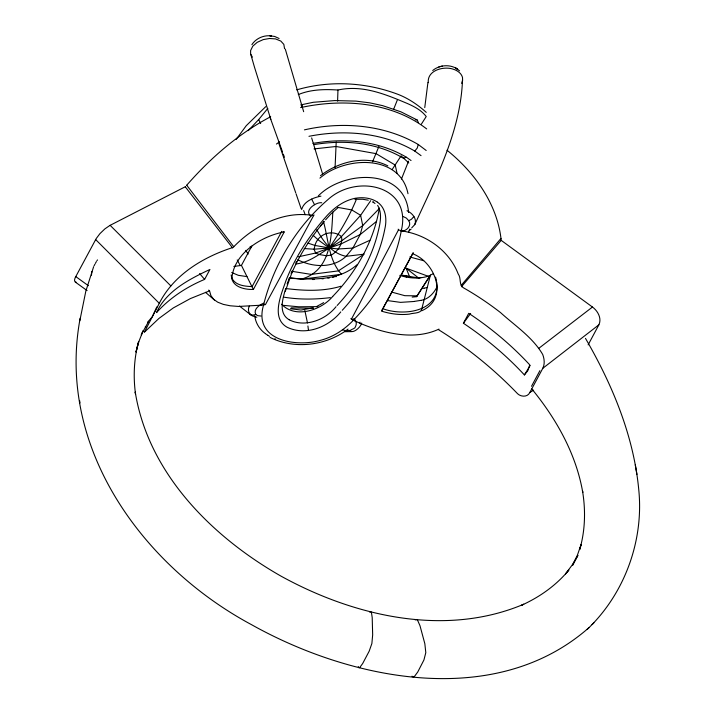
<?xml version="1.0" encoding="UTF-8"?>
<svg xmlns="http://www.w3.org/2000/svg" width="714" height="714" viewBox="0 0 714 714"><rect width="100%" height="100%" fill="white"/><g stroke="black" fill="none" stroke-linecap="round" stroke-linejoin="round"><path stroke-width="1.07" d="M301.647 209.577C303.762 201.41 313.392 197.617 320.934 196.154M336.196 142.059L335.08 167.629M337.588 101.102L337.963 90.026C362.355 84.573 385.578 94.337 407.498 103.566C414.459 106.645 421.555 110.331 426.222 116.543L421.456 124.004M304.432 129.859C342.336 121.273 384.266 124.691 418.234 144.478L417.244 148.075L414.772 151.065C383.204 132.474 344.416 129.305 308.966 136.312M231.871 278.638C233.505 253.541 261.52 236.004 284.226 231.934L253.399 289.429C244.741 289.768 232.184 287.108 231.506 276.559M411.719 227.855L414.789 224.598C436.004 178.009 461.271 130.296 462.565 77.924C462.369 76.452 461.342 74.684 460.566 73.783C459.111 71.953 456.059 69.981 453.408 69.258C444.001 65.831 426.963 70.195 428.302 82.672M427.936 82.387L424.759 107.6M332.831 212.04C331.305 237.396 331.287 270.677 301.192 279.21L289.973 277.648M462.681 79.95L461.699 83.395M284.538 48.623L283.833 44.375L280.798 41.055L275.542 38.913L269.544 38.485L263.27 39.591L257.219 42.313L252.774 46.187L250.596 50.587L250.641 53.862L254.47 67.125L270.838 119.434M79.816 320.791L85.814 291.241L93.623 266.75M80.182 318.149C56.022 446.982 142.113 566.006 251.623 624.732C350.904 680.255 495.32 709.993 588.88 627.731M313.999 214.878L265.421 304.637L261.752 305.083M379.348 208.211C373.752 241.591 356.197 272.07 332.858 296.274M401.429 230.095C411.862 185.354 356.456 173.68 328.137 199.429C295.462 227.489 272.141 267.134 262.565 309.019C256.326 341.417 297.247 346.95 319.988 340.453C333.724 337.035 345.799 328.77 355.17 318.319C378.349 293.972 395.333 263.377 401.411 230.167M91.829 271.57L91.472 275.176M438.976 329.109C413.986 340.783 383.953 333.358 359.794 323.165L360.052 322.192M285.145 290.455C282.396 299.791 278.576 313.705 289.206 319.783M285.305 289.866L285.654 288.688M156.821 306.904L152.225 316.846L147.566 322.273M361.695 323.058C360.668 327.36 353.332 333.59 350.351 331.055C349.771 329.199 355.393 329.234 355.581 326.405C357.062 323.772 356.045 320.354 353.823 318.471M285.297 291.258L292.044 272.346M287.126 283.967L287.929 281.611M288.34 280.423L289.206 278.067M531.502 386.283L539.9 370.637M408.542 161.168L401.464 179.018M398.644 230.006L408.56 232.237L409.747 229.14M249.293 306.154C246.767 310.644 249.962 316.713 255.326 316.507M378.911 146.424L372.529 161.837M393.628 109.304L397.314 100.022M291.062 273.337L292.062 270.972M356.67 198.688C349.557 216.137 339.739 232.371 329.27 247.99C318.855 254.505 308.35 262.788 295.766 263.966M437.245 286.368C434.282 292.758 428.623 299.157 421.394 300.273M414.789 224.598C417.351 218.689 412.103 212.968 406.971 210.737M412.174 297.104L416.592 296.667L430.435 275.077L433.478 273.641M430.256 275.47C420.805 279.138 409.515 278.63 399.795 275.363M291.785 272.989C299.898 254.273 311.215 237.093 324.227 221.438M295.873 262.698L296.462 261.511M413.031 253.14L381.517 311.134L413.192 252.702M94.061 265.84L94.953 264.126M438.45 329.654C467.42 347.593 494.043 369.254 517.659 393.798C521.104 397.02 527.655 397.296 529.833 392.486L542.801 368.299C544.961 364.006 544.371 358.839 542.711 354.483C532.715 337.329 514.999 325.682 500.532 312.589C488.867 303.53 476.568 295.257 463.716 287.956C458.683 285.725 461.449 277.951 458.192 273.935C450.07 252.774 430.355 237.36 408.56 232.237M588.131 344.88L598.885 324.816C601.973 318.382 597.77 310.876 592.459 307.038L501.192 240.359C497.524 204.213 474.694 172.511 447.009 150.226M185.488 186.64L109.938 225.428L104.904 228.864L99.951 233.621L96.238 238.53L75.782 276.595C74.765 278.192 73.319 282.164 76.371 282.333M233.094 247.419C203.454 256.915 173.779 274.649 159.284 303.325L144.451 331.992M204.606 279.397L209.925 269.473C189.487 279.067 166.228 290.982 156.536 312.616C169.682 297.979 186.515 286.966 204.606 279.397L199.608 273.542M233.853 266.447L241.439 265.403L251.846 246M281.718 231.39L252.006 286.787L253.372 289.375M416.592 296.667L430.426 275.113L421.876 308.573C421.492 313.812 413.201 312.732 409.309 314.124C400.268 315.169 391.067 313.999 382.383 311.393M463.413 323.246L468.741 313.321C491.018 328.038 511.661 345.29 529.788 364.908L527.816 370.709L524.406 374.939C506.262 355.322 485.618 338.088 463.413 323.246L470.633 313.455M148.628 321.398L141.265 334.777L143.121 330.778L139.016 341.194L135.946 352.064L138.65 341.453C133.92 358.589 133.152 376.68 135.553 394.262L135.232 392.004C148.28 473.266 211.871 536.723 280.834 576.037C353.305 616.012 444.715 637.602 523.746 604.231L521.773 605.151C539.757 597.02 556.295 585.31 568.88 570.013L565.488 573.985L572.191 564.988L577.921 555.412L572.69 565.167L577.43 555.064L581.134 544.461L579.732 549.468C585.275 530.413 585.748 510.117 582.454 490.616L582.767 492.464C576.144 453.934 556.322 418.868 531.796 388.916M413.897 216.485L411.532 219.216L408.774 220.715L406.346 218.082L403.178 216.547M95.399 263.305L96.39 261.592M248.267 130.626L258.691 119.559L267.839 108.385M524.406 374.939L530.163 365.47M401.179 155.732L392.075 169.629M251.89 44.652C255.96 38.279 263.993 34.879 271.418 35.923L269.794 35.789L274.729 36.476L279.094 38.485M96.925 260.735L97.488 259.905M370.691 200.688L360.624 215.307L341.453 236.575L329.27 247.99L315.633 253.042L298.381 256.799M236.12 139.471L246.223 125.726L265.733 106.636M320.809 225.606L320.425 226.079L323.835 221.902M461.244 285.314L500.969 238.458M186.64 185.319C210.505 158.008 238.449 133.67 270.668 116.721M461.476 286.707L501.192 240.359M325.593 219.832L331.207 213.629L338.195 207.506M342.274 310.278C363.23 287.439 378.938 259.361 384.864 228.792C387.068 219.439 385.944 207.89 377.322 202.08M587.086 629.489C624.536 594.021 644.064 540.694 638.727 489.393C633.621 435.647 612.335 384.721 585.48 338.374M337.151 305.494C356.705 284.538 371.824 259.03 378.313 230.97C380.294 222.697 382.383 213.138 377.644 205.382M340.757 311.938C328.27 327.28 305.654 336.232 286.983 327.173C270.597 317.739 281.423 294.123 285.957 280.656C295.373 256.513 310.019 234.647 327.244 215.369C334.768 207.292 344.202 200.42 355.242 198.287C362.596 196.993 370.718 197.805 377.09 201.91M336.062 306.663C325.379 320.184 304.726 327.735 289.286 319.836M332.742 296.399C321.514 309.983 295.489 319.113 281.602 304.218M379.518 208.309L362.721 225.562L341.944 240.6L329.27 247.99L314.062 249.204L304.182 248.552M233.674 246.839C254.139 225.856 283.663 210.211 313.66 215.601M592.067 624.598L593.878 622.822M264.466 304.244L263.885 304.762M369.807 612.219L370.852 611.737L371.432 612.425L372.208 617.637L372.663 634.88L371.878 643.519L369.174 651.195L362.641 663.574L359.615 667.679L358.856 667.715L358.276 666.59M318.355 195.868C343.372 170.235 404.918 167.54 408.595 212.513M376.555 221.367L360.168 234.585L340.926 243.983L329.27 247.99L314.972 245.446L307.805 243.072M356.946 264.805C338.677 281.048 312.482 279.531 289.786 278.273M542.801 368.299L598.885 324.816M538.909 348.253L592.459 307.038M276.452 144.058L279.469 141.809M319.926 178.107C344.835 156.304 400.001 153.697 407.997 193.717M320.488 175.689C339.123 161.23 366.032 154.804 387.845 165.862M432.72 70.499C439.494 64.778 450.454 64.019 457.701 69.294L455.577 67.928L459.593 70.873M415.182 619.913L416.574 619.484L417.583 620.243L419.993 625.732L424.839 643.716L425.803 652.65L423.938 659.959L417.744 672.008L414.415 676.515L413.013 676.943L412.014 676.185M411.041 160.525L406.534 157.303L403.205 158.133C376.59 142.3 344.202 139.587 314.16 144.576M348.066 329.1C326.262 345.701 294.712 349.78 270.017 337.392M409.202 230.515L411.059 229.265M529.833 392.486L533.608 390.13M323.674 302.638L316.525 306.574M260.967 316.025L257.709 315.677L255.764 314.437L252.792 315.169L250.034 314.169M321.719 202.749C315.838 201.848 303.379 210.969 311.018 215.985M421.662 310.795C449.374 298.622 435.183 261.886 412.353 253.64M369.87 240.279L352.877 248.079L338.177 248.99L329.27 247.99L317.98 239.717L313.116 235.29M298.3 94.587C310.777 89.402 324.665 89.125 337.963 90.026M263.707 303.209C259.503 304.744 253.104 309.376 255.764 314.437M340.881 286.243C323.147 291.669 303.923 290.785 285.734 288.527M260.217 305.244L238.565 306.449L230.14 305.779L223.321 304.387L217.69 302.174L213.566 299.237L210.907 295.578L209.55 290.875L190.317 298.613L173.377 307.886L158.901 318.462L144.54 332.064M313.267 307.85L300.897 310.028L290.419 308.743M301.504 106.109L302.334 105.877M300.639 107.582C342.738 98.407 391.656 101.843 426.695 128.931M300.764 104.896L313.321 102.289L334.688 100.576L355.884 101.111L369.566 102.816L382.642 105.645L400.831 111.786L417.297 120.032L418.386 122.638M296.658 89.875C330.1 80.111 366.478 82.208 398.921 94.712C408.979 98.764 418.217 105.119 426.267 112.357M442.368 66.072L438.833 66.911M335.723 276.737L336.499 276.55M424.58 288.09L427.258 287.51M424.241 288.17L421.796 288.679M349.985 330.466L345.969 330.671L342.425 329.823M312.946 143.398C344.434 137.829 378.625 140.712 406.534 157.303M415.307 119.809L416.958 119.845M334.17 277.077L332.599 277.389M421.055 300.335L413.852 301.478M413.665 301.513L400.545 302.37L387.416 300.567M351.306 331.635L344.844 331.698M329.449 277.924L327.869 278.148M284.127 231.943L283.181 231.506M261.61 305.101L260.771 305.19M330.341 297.631C314.838 299.55 299.041 299.684 283.601 297.113M417.03 295.846L404.829 295.685L391.888 292.142M314.053 148.905L336.053 146.486L376.055 153.644L395.217 165.059L397.091 173.466M301.192 279.21L341.578 274.337C328.52 260.244 328.494 239.288 323.469 221.67M321.934 278.826L323.629 278.647M357.411 199.295L362.801 199.26L368.29 200.197M312.571 279.549L314.267 279.46M317.882 306.609L298.773 306.797L282.628 305.289M313.544 308.287L291.178 307.868M420.885 277.719L416.896 277.701L401.589 275.06M400.697 231.077C406.168 231.818 412.04 225.722 408.774 220.715M401.857 275.39L407.489 276.291M246.973 276.604L238.306 275.309L231.702 272.525M292.722 271.445L311.206 274.399L338.32 270.892L364.113 254.157L346.094 256.326C333.152 268.526 312.643 267.447 297.765 259.744M337.66 207.363L351.823 209.952L360.624 215.307L362.721 225.562L360.168 234.585L352.877 248.079L346.094 256.326C331.769 253.39 323.433 241.671 316.802 229.667M255.175 316.891L256.835 317.203M409.818 256.986L423.679 260.708M383.07 308.796C403.812 316.4 440.458 311.67 436.745 282.262M409.8 277.3L406.159 268.214L428.935 276.541M274.854 338.802L275.417 339.007M355.849 321.362L359.794 323.165M355.518 321.211L354.903 320.916M398.207 229.176L398.448 229.917L351.404 319.203L354.778 320.854M372.726 201.883L375.011 203.49M269.526 336.339L268.785 335.919M418.234 144.478L426.196 150.484M414.772 151.065L421.046 155.634M268.232 335.589L267.625 335.205M267.322 335.009L265.599 333.813M145.281 326.762L146.316 327.512M75.782 276.595L88.384 285.698M75.443 282.173L87.099 290.58M265.322 333.608C259.566 329.457 255.55 322.942 254.755 315.856M239.502 306.083L250.837 314.919M406.159 268.214L419.002 278.353M205.48 292.312L214.45 300.032M208.675 290.098L209.55 290.875M352.868 319.926L351.913 319.006M110.135 225.329L170.833 285.895M95.649 239.556L159.284 303.325M405.57 276.175L406.471 277.157M252.408 57.12L250.784 54.38M408.792 162.962L401.946 156.652M185.31 186.845L232.585 247.928M351.261 319.024L350.895 318.533M186.72 185.221L233.746 246.767M314.562 204.722L311.634 199.126M245.768 250.391L248.142 254.104M250.177 246.41L250.909 247.785M237.226 259.923L240.279 265.662M258.691 119.559L260.655 123.513M241.439 265.403L251.899 286.573C244.643 286.296 235.084 285.404 231.782 277.817M269.954 117.087L282.557 152.037M283.315 154.126L284.44 157.258M303.655 210.541L305.164 214.727M295.73 192.816L278.888 143.541M296.069 193.815L301.138 208.649M311.661 137.927L322.63 174.136M303.664 111.696L285.288 49.079M355.161 199.599L355.188 199.456M435.602 277.175L436.575 281.164M79.611 400.581L80.013 402.946M635.299 464.823L636.924 474.444M231.381 276.3L231.211 274.97M307.484 322.978L304.824 310.358M307.912 325.968L308.493 330.484M355.072 198.367L355.161 199.117M314.972 245.446L314.062 249.204L315.633 253.042L319.337 254.559L326.593 255.782L331.314 255.068C337.552 251.506 343.139 244.054 341.453 236.575C332.322 228.775 317.9 233.978 314.972 245.446M373.592 202.365L373.074 202.062L373.627 202.428"/></g></svg>
